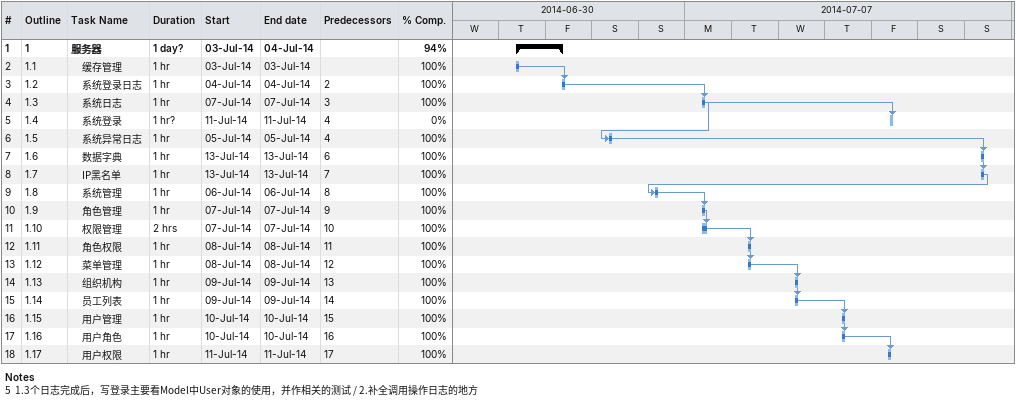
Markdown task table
| ID | WBS | Task | Duration | Start | Finish | Predecessors | % complete |
|---|---|---|---|---|---|---|---|
| 1 | 1 | **服务器** | 1d? | 2014-07-03 | 2014-07-04 |  | 94 |
| 2 | 1.1 | 缓存管理 | 1h | 2014-07-03 | 2014-07-03 |  | 100 |
| 3 | 1.2 | 系统登录日志 | 1h | 2014-07-04 | 2014-07-04 | 2 | 100 |
| 4 | 1.3 | 系统日志 | 1h | 2014-07-07 | 2014-07-07 | 3 | 100 |
| 5 | 1.4 | 系统登录 | 1h? | 2014-07-11 | 2014-07-11 | 4 | 0 |
| 6 | 1.5 | 系统异常日志 | 1h | 2014-07-05 | 2014-07-05 | 4 | 100 |
| 7 | 1.6 | 数据字典 | 1h | 2014-07-13 | 2014-07-13 | 6 | 100 |
| 8 | 1.7 | IP黑名单 | 1h | 2014-07-13 | 2014-07-13 | 7 | 100 |
| 9 | 1.8 | 系统管理 | 1h | 2014-07-06 | 2014-07-06 | 8 | 100 |
| 10 | 1.9 | 角色管理 | 1h | 2014-07-07 | 2014-07-07 | 9 | 100 |
| 11 | 1.10 | 权限管理 | 2h | 2014-07-07 | 2014-07-07 | 10 | 100 |
| 12 | 1.11 | 角色权限 | 1h | 2014-07-08 | 2014-07-08 | 11 | 100 |
| 13 | 1.12 | 菜单管理 | 1h | 2014-07-08 | 2014-07-08 | 12 | 100 |
| 14 | 1.13 | 组织机构 | 1h | 2014-07-09 | 2014-07-09 | 13 | 100 |
| 15 | 1.14 | 员工列表 | 1h | 2014-07-09 | 2014-07-09 | 14 | 100 |
| 16 | 1.15 | 用户管理 | 1h | 2014-07-10 | 2014-07-10 | 15 | 100 |
| 17 | 1.16 | 用户角色 | 1h | 2014-07-10 | 2014-07-10 | 16 | 100 |
| 18 | 1.17 | 用户权限 | 1h | 2014-07-11 | 2014-07-11 | 17 | 100 |

Notes
- 5: 1.3个日志完成后，写登录主要看Model中User对象的使用，并作相关的测试 / 2.补全调用操作日志的地方
